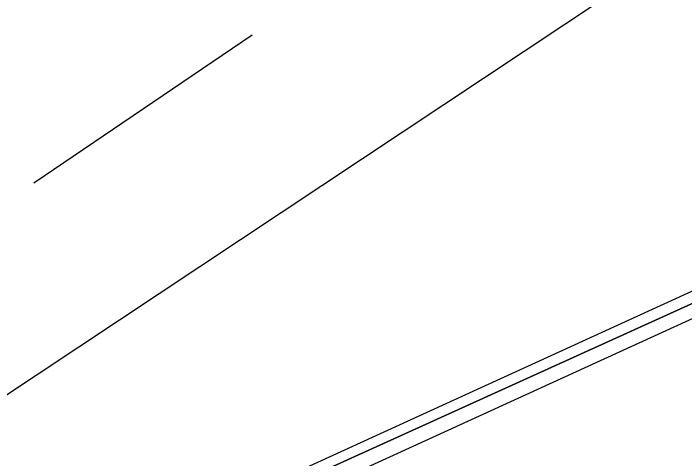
# Model space of a CAD drawing. Header units: feet. Extents: x -84 to 198, y -22 to 181.
# Drawn here: x 40.802 to 42.073, y 143.762 to 144.606 of the extents above; entities that cross this region are included whole.
import ezdxf

# ---------------------------------------------------------------- set-up
doc = ezdxf.new("R2010")
doc.units = ezdxf.units.FT
doc.layers.add('A-AREA-COMUN', color=252, linetype='CONTINUOUS')
doc.layers.add('A-LINEA', color=7, linetype='CONTINUOUS')

msp = doc.modelspace()

# ---------------------------------------------------------------- linework, layer by layer
at = {"layer": 'A-AREA-COMUN'}
msp.add_lwpolyline([(60.88, 154.3822), (56, 152.4089), (50.16, 149.6178), (45.088, 146.7378), (40.08, 143.4133), (39.68, 143.3778), (38.592, 142.5778), (38.528, 142.1689), (37.728, 141.7778), (36.768, 141.7778), (2.592, 149.8489)], dxfattribs=at)
at = {"layer": 'A-LINEA'}
msp.add_line((41.2533, 144.5644), (40.84, 144.2844), dxfattribs=at)
for points in [[(44.5733, 145.2178), (40.9867, 143.5778), (41, 143.5644), (44.5867, 145.1911), (44.5867, 145.2178), (44.5733, 145.2178)], [(44.5733, 145.2178), (40.9867, 143.5778), (41, 143.5644), (44.5867, 145.1911), (44.5867, 145.2178), (44.5733, 145.2178)], [(44.5867, 145.1911), (41, 143.5644), (41, 143.5511), (41, 143.5378), (41.0133, 143.5378), (44.6, 145.1778), (44.5867, 145.1911)], [(44.5867, 145.1911), (41, 143.5644), (41, 143.5511), (41, 143.5378), (41.0133, 143.5378), (44.6, 145.1778), (44.5867, 145.1911)]]:
    msp.add_lwpolyline(points, dxfattribs=at)

doc.saveas('drawing.dxf')
